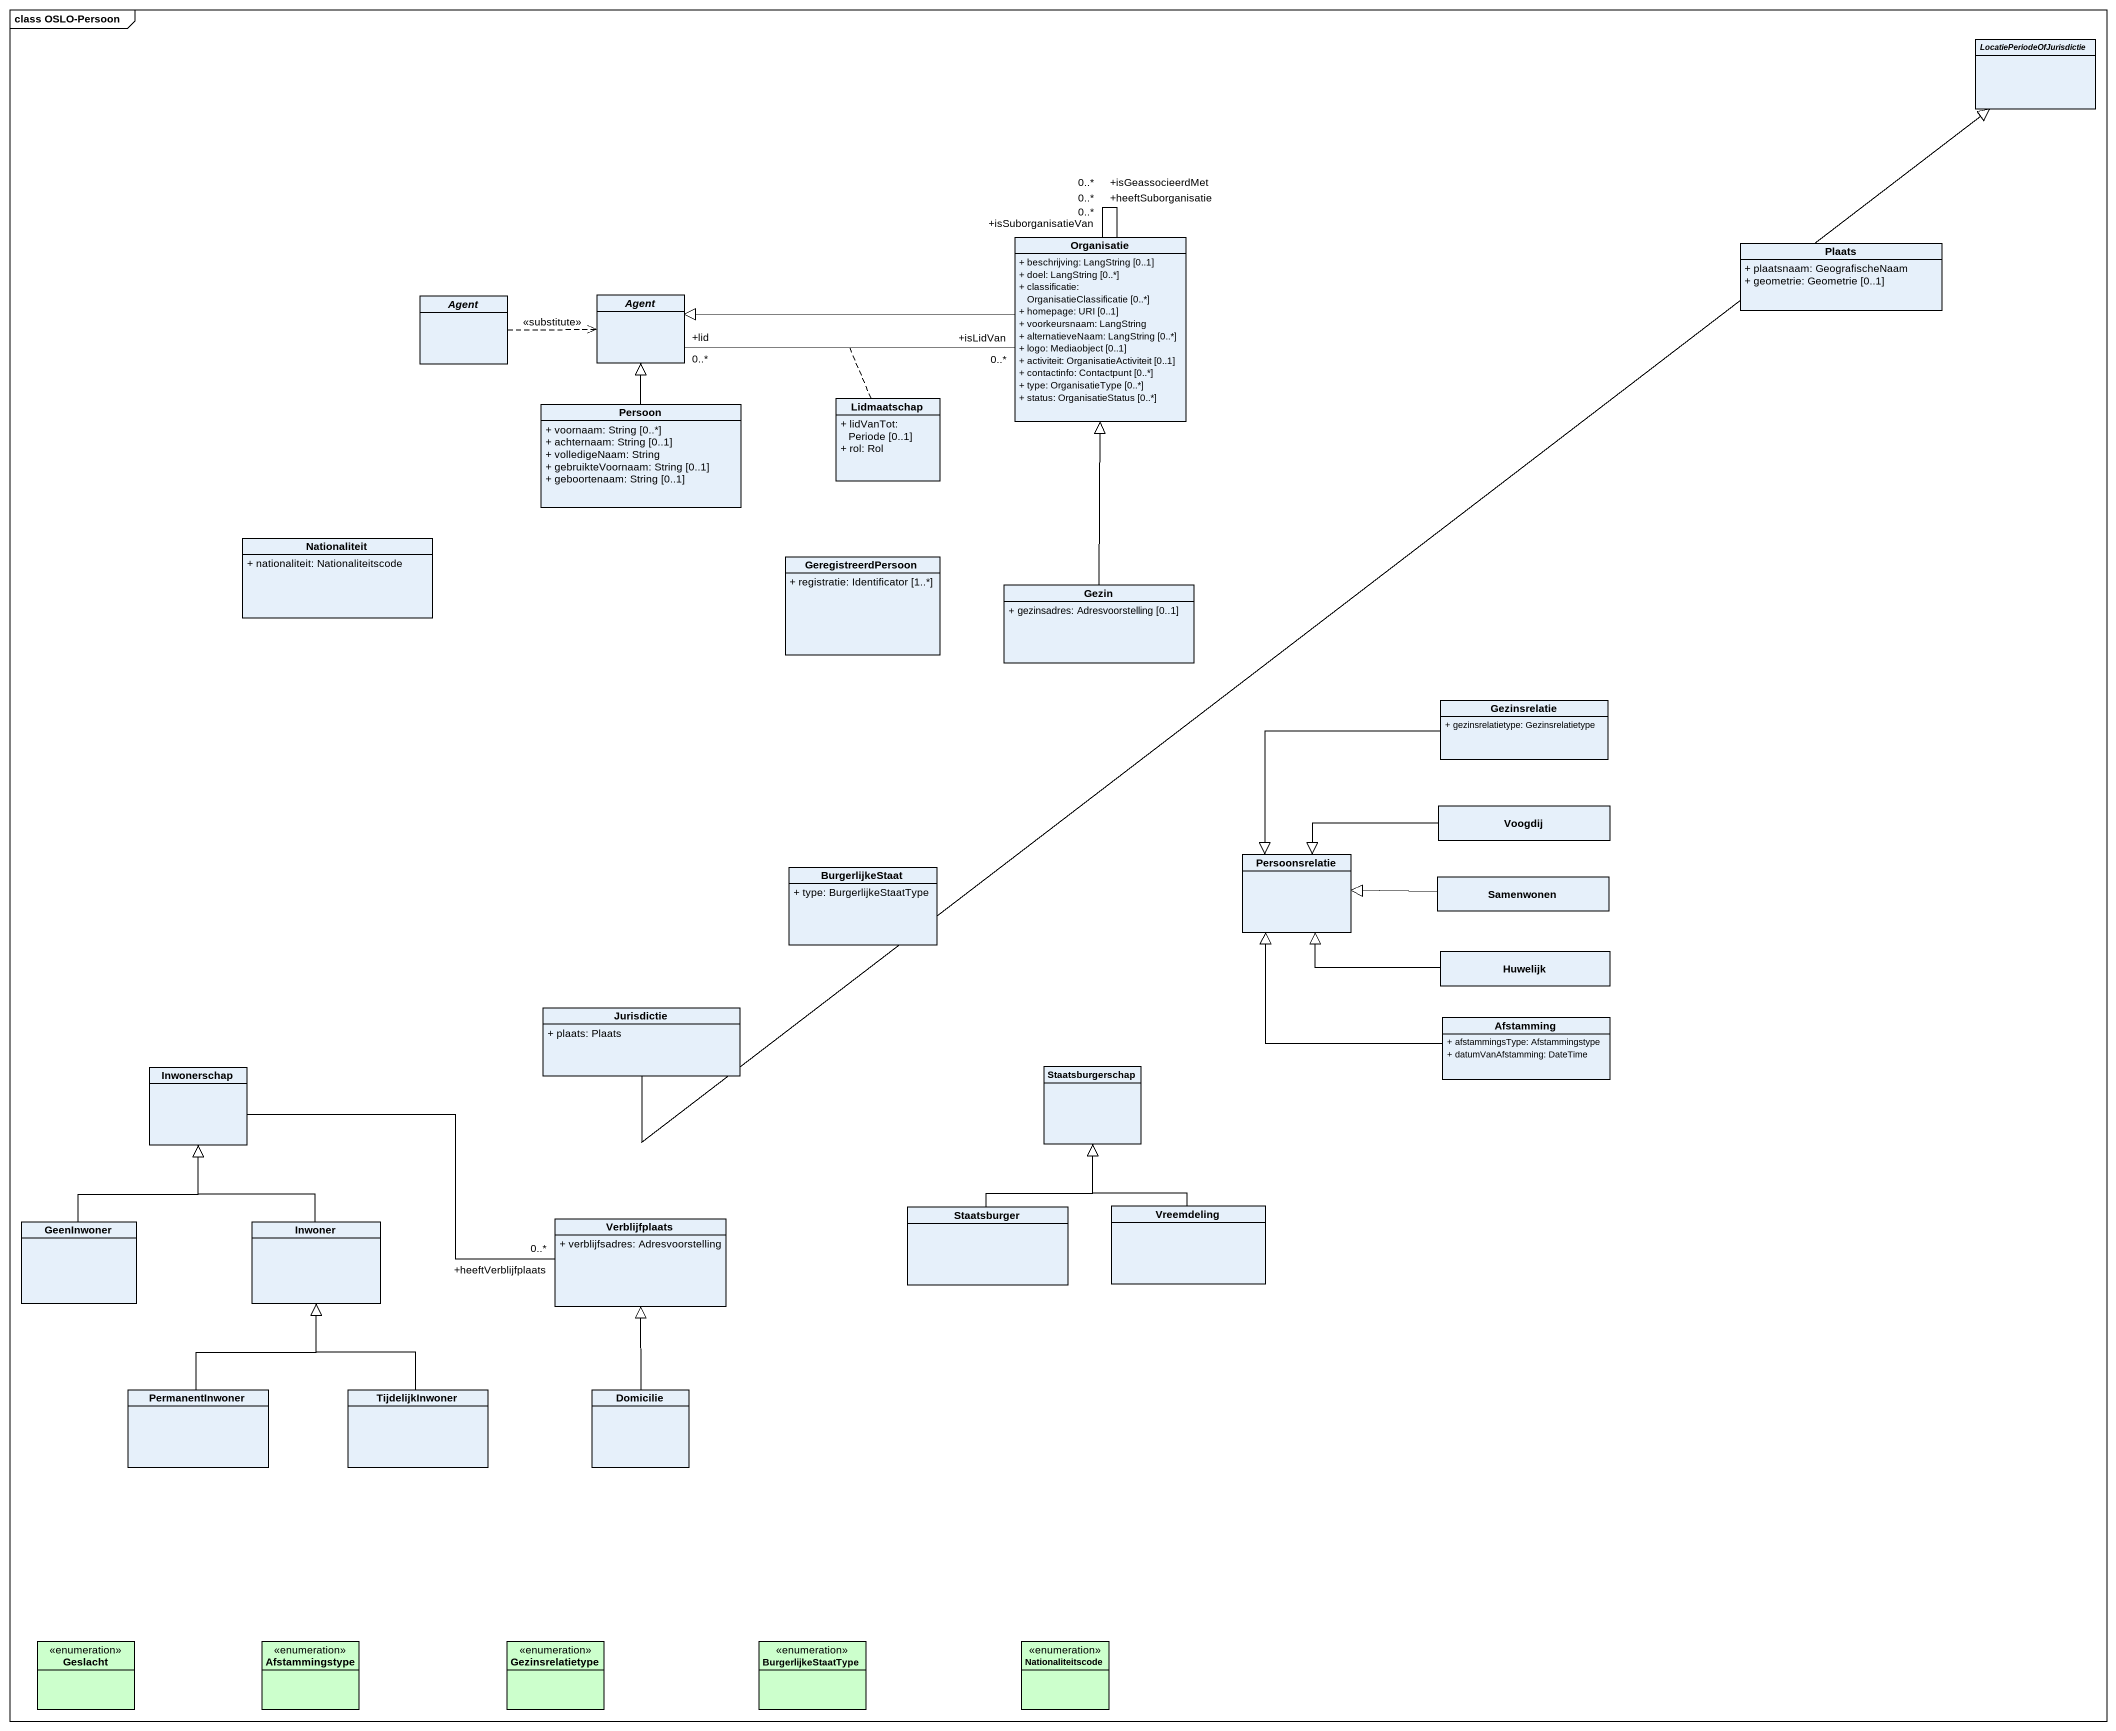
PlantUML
@startuml
mainframe class OSLO-Persoon
hide circle
hide empty members
skinparam classAttributeIconSize 0
abstract class LocatiePeriodeOfJurisdictie
class Organisatie {
  + beschrijving: LangString [0..1]
  + doel: LangString [0..*]
  + classificatie: OrganisatieClassificatie [0..*]
  + homepage: URI [0..1]
  + voorkeursnaam: LangString
  + alternatieveNaam: LangString [0..*]
  + logo: Mediaobject [0..1]
  + activiteit: OrganisatieActiviteit [0..1]
  + contactinfo: Contactpunt [0..*]
  + type: OrganisatieType [0..*]
  + status: OrganisatieStatus [0..*]
}
class Plaats {
  + plaatsnaam: GeografischeNaam
  + geometrie: Geometrie [0..1]
}
abstract class "Agent" as Agent_
abstract class "Agent" as Agent__2
class Persoon {
  + voornaam: String [0..*]
  + achternaam: String [0..1]
  + volledigeNaam: String
  + gebruikteVoornaam: String [0..1]
  + geboortenaam: String [0..1]
}
class Lidmaatschap {
  + lidVanTot: Periode [0..1]
  + rol: Rol
}
class Nationaliteit {
  + nationaliteit: Nationaliteitscode
}
class GeregistreerdPersoon {
  + registratie: Identificator [1..*]
}
class Gezin {
  + gezinsadres: Adresvoorstelling [0..1]
}
class Gezinsrelatie {
  + gezinsrelatietype: Gezinsrelatietype
}
class Voogdij
class BurgerlijkeStaat {
  + type: BurgerlijkeStaatType
}
class Persoonsrelatie
class Samenwonen
class Huwelijk
class Jurisdictie {
  + plaats: Plaats
}
class Afstamming {
  + afstammingsType: Afstammingstype
  + datumVanAfstamming: DateTime
}
class Inwonerschap
class Staatsburgerschap
class GeenInwoner
class Inwoner
class Verblijfplaats {
  + verblijfsadres: Adresvoorstelling
}
class Staatsburger
class Vreemdeling
class PermanentInwoner
class TijdelijkInwoner
class Domicilie
enum Geslacht #CCFFCC
enum Afstammingstype #CCFFCC
enum Gezinsrelatietype #CCFFCC
enum BurgerlijkeStaatType #CCFFCC
enum Nationaliteitscode #CCFFCC
Organisatie -- "+isSuborganisatieVan\n0..*" Organisatie
Organisatie -- "+heeftSuborganisatie\n0..*" Organisatie
Organisatie -- "+isGeassocieerdMet\n0..*" Organisatie
Organisatie -left-|> Agent__2
Organisatie "+isLidVan\n0..*" -left- "+lid\n0..*" Agent__2
(Organisatie, Agent__2) .. Lidmaatschap
Agent_ .right.> Agent__2 : <<substitute>>
Persoon -up-|> Agent__2
Gezin -up-|> Organisatie
Gezinsrelatie --|> Persoonsrelatie
Voogdij -left-|> Persoonsrelatie
Samenwonen -left-|> Persoonsrelatie
Huwelijk -left-|> Persoonsrelatie
Jurisdictie -up-|> LocatiePeriodeOfJurisdictie
Afstamming -up-|> Persoonsrelatie
Inwonerschap -right- "+heeftVerblijfplaats\n0..*" Verblijfplaats
GeenInwoner -up-|> Inwonerschap
Inwoner -up-|> Inwonerschap
Staatsburger -up-|> Staatsburgerschap
Vreemdeling -up-|> Staatsburgerschap
PermanentInwoner -up-|> Inwoner
TijdelijkInwoner -up-|> Inwoner
Domicilie -up-|> Verblijfplaats
@enduml
